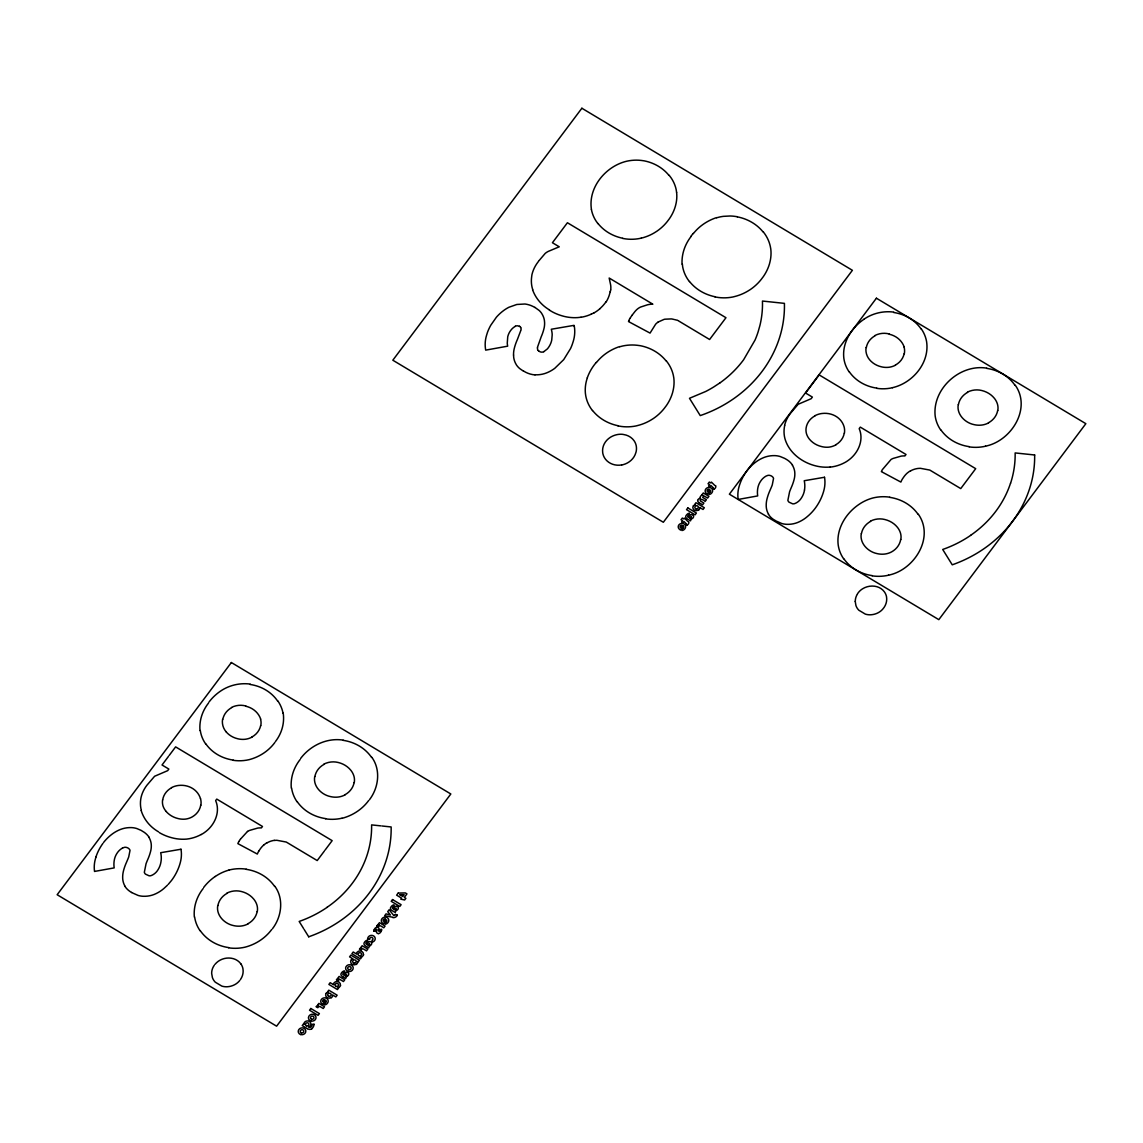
<?xml version="1.0" encoding="UTF-8"?>
<svg xmlns="http://www.w3.org/2000/svg" width="1143" height="1143" viewBox="0 0 1143 1143"><rect width="100%" height="100%" fill="white"/><g stroke="black" fill="none" stroke-linecap="round" stroke-linejoin="round"><path stroke-width="1.5" d="M217.756 905.556C215.956 915.243 224.471 923.715 233.429 925.559A20.503 18.474 -10.8 0 0 240.873 926.073A17.745 15.988 -10.8 0 0 248.06 923.873M314.711 776.568C312.925 786.255 321.426 794.728 330.398 796.571A20.503 18.474 -10.8 0 0 337.828 797.085A17.745 15.988 -10.8 0 0 345.015 794.885M861.279 533.581C859.493 543.268 868.008 551.74 876.967 553.583A20.503 18.474 -10.8 0 0 884.396 554.098A17.745 15.988 -10.8 0 0 891.583 551.898A18.417 16.602 -10.8 0 0 900.684 539.539M958.248 404.593C956.462 414.28 964.963 422.753 973.936 424.596A20.503 18.474 -10.8 0 0 981.366 425.11A17.745 15.988 -10.8 0 0 988.552 422.91M610.705 289.779L610.762 289.379A20.317 18.302 -10.8 0 0 610.533 284.436L609.176 278.035L652.839 304.181A20.417 18.402 -10.8 0 0 647.467 304.81L640.666 307.024A13.159 11.859 -10.8 0 0 637.265 309.182L637.108 309.31A21.803 19.645 -10.8 0 0 634.779 311.753L632.308 314.939M610.662 290.022L610.276 291.751M520.779 330.541L517.379 339.528A58.722 52.907 -10.8 0 0 514.65 347.043L514.164 348.929A31.961 28.789 -10.8 0 0 513.536 355.044M628.779 320.754L628.521 321.569L650.053 333.099L655.653 324.169A17.074 15.388 -10.8 0 1 658.197 321.997M587.331 377.862L586.616 380.162A43.748 39.419 -10.8 0 0 585.373 393.121L585.759 395.878A40.291 36.305 -10.8 0 0 590.602 407.965L592.417 410.58M628.907 320.397L629.793 318.583M697.859 500.062L698.044 499.677A3.515 3.158 -10.8 0 1 698.459 499.134L698.573 499.02A2.272 2.043 -10.8 0 1 699.245 498.562A2.643 2.386 -10.8 0 1 700.445 498.319A2.1 1.9 -10.8 0 1 700.33 496.719L700.488 496.433A2.415 2.172 -10.8 0 1 702.788 495.09L702.031 494.662L703.288 492.976L708.917 496.362L707.617 498.091L704.431 496.191A1.757 1.586 -10.8 0 0 703.531 495.976L702.716 497.405L706.403 499.705L705.102 501.434C703.659 499.577 699.045 498.119 700.373 500.92A3.529 3.186 -10.8 0 0 700.816 501.22L703.888 503.063L702.588 504.792L699.102 502.706M238.858 841.519L240.401 839.233M258.875 850.949L260.533 848.535A23.603 21.274 -10.8 0 1 263.69 845.048M629.993 318.254L632.179 315.125M214.298 965.235L213.527 966.435A15.559 14.03 -10.8 0 0 211.669 973.45L212.398 977.536A14.302 12.887 -10.8 0 0 215.313 982.208L221.785 986.08A14.287 12.873 -10.8 0 0 227.728 986.723L229.272 986.523A17.616 15.873 -10.8 0 0 231.529 985.98A15.645 14.102 -10.8 0 0 238.801 981.58L239.744 980.48M606.104 301.709L605.133 303.009A48.077 43.32 -10.8 0 1 602.432 306.21L599.804 308.796M272.477 928.716C281.678 916.8 284.05 898.884 274.863 886.268M369.446 799.729C378.633 787.813 381.019 769.896 371.818 757.28M539.167 260.475L545.197 253.417A14.545 13.102 -10.8 0 1 548.369 251.36L559.241 246.802L552.426 242.73L567.414 222.742L725.962 317.711L709.603 339.5L677.913 320.511M690.929 236.301L693.187 233.429M538.667 261.147L538.096 261.918A36.462 32.847 -10.8 0 0 531.952 274.62L531.624 277.063A35.176 31.69 -10.8 0 0 532.109 287.479L532.767 289.765M240.516 839.091L247.517 831.447M168.478 756.395L162.035 764.996L168.85 769.068L167.65 770.668L154.605 776.268L146.933 785.212A34.919 31.461 -10.8 0 0 141.075 797.385A34.276 30.89 -10.8 0 0 141.346 810.458M169.178 755.466L175.622 746.879L332.156 840.648L325.041 850.149M324.341 851.078L317.211 860.565L286.264 842.048L276.877 840.291A34.804 31.361 -10.8 0 0 274.291 840.448M323.026 1004.297L325.884 1000.496A1.686 1.514 -10.8 0 1 325.255 1002.854M383.591 923.587L386.448 919.772A1.686 1.514 -10.8 0 1 385.82 922.13M680.428 529.881L683.285 526.066M707.431 493.89L710.289 490.076A1.686 1.514 -10.8 0 1 709.66 492.433M689.443 517.579L691.415 516.422M394.149 909.228L396.121 908.071M344.614 975.25L346.586 974.093M367.646 944.547L369.618 943.404M300.595 758.495C310.31 745.536 326.941 737.549 343.186 740.121M596.217 362.417L593.974 365.289A51.578 46.477 -10.8 0 0 587.288 377.847M168.321 884.282L171.564 880.41A57.979 52.235 -10.8 0 0 179.594 864.965L180.208 862.908A37.919 34.176 -10.8 0 0 181.008 849.235M351.33 959.863L351.573 959.634A2.215 2 -10.8 0 1 352.087 959.291A2.929 2.643 -10.8 0 1 353.073 958.977L349.572 956.848L350.858 955.119L359.416 960.249L358.23 961.835L357.488 961.406A2.186 1.972 -10.8 0 1 357.616 962.392A3.115 2.815 -10.8 0 1 356.187 964.492M167.507 885.139L163.763 888.611A33.033 29.775 -10.8 0 1 154.134 894.469A24.203 21.803 -10.8 0 1 143.189 896.269A20.002 18.031 -10.8 0 1 138.132 895.44L131.545 892.526M263.704 845.063L265.833 843.434A13.573 12.23 -10.8 0 1 267.176 842.677M719.761 382.991L713.746 386.948A107.342 96.712 -10.8 0 1 705.674 391.492L689.486 398.293L700.245 415.595L701.216 415.252A124.273 111.985 -10.8 0 0 784.427 304.295L784.441 303.366L762.452 301.052L762.481 302.366A108.428 97.698 -10.8 0 1 759.938 325.412L758.109 331.884A104.627 94.269 -10.8 0 1 755.052 340.043L743.664 359.688A105.742 95.283 -10.8 0 1 719.776 383.019M863.794 319.383C851.292 327.941 841.891 342.986 843.877 358.531A37.79 34.061 -10.8 0 0 849.063 371.775M658.211 322.012L664.054 319.397A14.73 13.273 -10.8 0 1 664.883 319.197L671.327 318.911A10.073 9.073 -10.8 0 1 672.813 319.183L673.913 319.44M372.318 940.189L372.232 942.132A3.8 3.429 -10.8 0 0 375.147 938.046A3.8 3.429 -10.8 0 0 370.803 935.445A3.8 3.429 -10.8 0 0 367.675 939.432L369.703 939.175M515.364 326.327L515.264 326.384A12.244 11.03 -10.8 0 0 514.664 326.741L514.35 326.941A13.387 12.059 -10.8 0 0 513.45 327.584L512.95 327.998A14.516 13.087 -10.8 0 0 511.678 329.241L510.764 330.356A18.974 17.088 -10.8 0 0 510.464 330.77L509.964 331.513A18.602 16.759 -10.8 0 0 508.164 335.285L508.021 335.742A18.717 16.859 -10.8 0 0 507.735 336.814L507.263 343.157A24.86 22.403 -10.8 0 0 507.492 345.086L507.663 346.172L485.689 350.129L485.504 349.029A37.619 33.904 -10.8 0 1 486.647 334.999L487.475 332.342A55.378 49.906 -10.8 0 1 490.79 325.212L496.405 317.197A46.234 41.662 -10.8 0 1 502.091 311.725L504.12 310.182A34.89 31.432 -10.8 0 1 509.006 307.224L516.85 304.467L524.994 304.009A24.303 21.888 -10.8 0 1 534.824 307.453M594.089 312.796L591.117 314.254M122.515 848.063L124.287 847.377A4.486 4.043 -10.8 0 1 126.387 847.406L127.43 847.749A6.758 6.086 -10.8 0 1 128.43 848.32L129.23 849.006A4.258 3.829 -10.8 0 1 130.016 850.406L128.73 856.893A96.212 86.697 -10.8 0 1 127.702 859.493L126.416 862.508A57.85 52.121 -10.8 0 0 123.601 870.394A30.918 27.861 -10.8 0 0 122.701 878.596A21.546 19.417 -10.8 0 0 124.987 886.225M543.711 351.615L543.854 351.544A12.787 11.516 -10.8 0 0 544.268 351.315L547.254 349.001A11.801 10.63 -10.8 0 0 547.64 348.572L548.111 347.986A21.931 19.774 -10.8 0 0 551.74 340.043L552.183 334.842A25.36 22.846 -10.8 0 0 551.598 330.398L551.312 329.241L574.029 325.355L574.229 326.427M394.521 915.357L395.078 914.914A2.4 2.172 -10.8 0 0 395.392 914.3L397.092 915.043M716.661 217.784L719.619 217.013A38.905 35.047 -10.8 0 1 723.49 216.341L730.091 215.998A43.005 38.748 -10.8 0 1 733.892 216.241L737.292 216.713M619.692 346.772L622.649 346A40.719 36.69 -10.8 0 1 637.151 345.272L640.337 345.7A45.349 40.862 -10.8 0 1 666.012 360.817M892.512 387.663C912.786 383.048 930.016 362.588 926.53 341.271A38.891 35.033 -10.8 0 0 921.315 328.884M985.509 446.17C1011.084 441.112 1031.686 408.737 1015.355 385.305M888.554 575.158C914.114 570.1 934.731 537.724 918.4 514.293M641.252 238.144L639.951 238.43A39.562 35.662 -10.8 0 1 625.95 238.944L622.635 238.43M621.749 464.972L623.121 464.672A17.645 15.902 -10.8 0 0 635.822 452.728L636.108 451.799A18.088 16.288 -10.8 0 0 636.294 446.199L636.18 445.613A16.331 14.716 -10.8 0 0 634.679 441.698L634.022 440.655A16.073 14.488 -10.8 0 0 623.735 434.54L622.478 434.326A16.959 15.273 -10.8 0 0 617.577 434.526L617.106 434.626A18.574 16.745 -10.8 0 0 611.091 436.869L610.348 437.312A17.359 15.645 -10.8 0 0 602.69 452.499L602.89 453.757A16.545 14.916 -10.8 0 0 621.635 464.944M94.626 871.423L114.186 867.894A28.346 25.546 -10.8 0 1 114.314 859.993A20.145 18.159 -10.8 0 1 117.658 852.349A15.545 14.002 -10.8 0 1 122.501 848.035M373.89 931.259L375.661 930.931A2.543 2.286 -10.8 0 1 375.661 930.231M824.46 477.274L804.229 480.732A28.461 25.646 -10.8 0 1 804.472 490.047M180.937 849.249L160.692 852.707A28.461 25.646 -10.8 0 1 160.934 862.022A23.303 21.003 -10.8 0 1 157.02 871.195A13.873 12.502 -10.8 0 1 152.348 875.067L150.905 875.667A4.758 4.286 -10.8 0 1 149.061 875.781L145.49 874.138A4.958 4.458 -10.8 0 1 144.332 872.309L146.061 863.679A114.986 103.613 -10.8 0 1 147.618 859.836L147.976 858.993A59.436 53.55 -10.8 0 0 150.519 851.706A25.26 22.76 -10.8 0 0 151.19 843.777A20.745 18.688 -10.8 0 0 148.861 837.176M580.987 317.24L577.715 317.597A40.462 36.462 -10.8 0 1 566.814 316.968L564.885 316.568M314.054 1024.271L312.082 1024.342A3.343 3.015 -10.8 0 1 311.982 1025.5A3.486 3.143 -10.8 0 1 311.196 1026.857L310.21 1027.371A1.743 1.572 -10.8 0 1 309.51 1027.343L308.453 1026.843A2.615 2.357 -10.8 0 0 310.382 1025.657A3.529 3.172 -10.8 0 0 309.31 1021.385A3.529 3.172 -10.8 0 0 304.538 1022.313A3.072 2.772 -10.8 0 0 304.081 1023.228A2.186 1.972 -10.8 0 0 304.195 1024.357L303.466 1023.942L302.238 1025.585L307.338 1028.643M535.038 374.79L537.61 374.79A25.046 22.574 -10.8 0 0 545.811 373.189L547.511 372.518A33.69 30.347 -10.8 0 0 554.755 368.332L563.713 359.631L570.543 348.572A59.693 53.778 -10.8 0 0 572.229 344.486L573.186 341.586A39.791 35.862 -10.8 0 0 574.343 326.412M1034.686 454.985L1015.141 452.928A109.728 98.87 -10.8 0 1 1010.583 483.246M380.776 825.86L371.604 824.903A109.728 98.87 -10.8 0 1 367.046 855.221A106.899 96.312 -10.8 0 1 327.069 907.313M381.976 825.989L391.149 826.96A123.044 110.871 -10.8 0 1 308.71 936.789M986.723 368.146C959.949 363.76 932.217 388.82 935.174 416.023A39.162 35.29 -10.8 0 0 940.532 429.725M392.906 917.257L384.662 915.729L386.034 913.886L390.435 915.014L387.72 911.643L389.163 909.728L393.649 915.357A2.029 1.829 -10.8 0 0 394.435 915.386M715.004 296.937L718.433 297.494A40.934 36.89 -10.8 0 0 732.906 296.98L734.249 296.637A44.648 40.234 -10.8 0 0 747.722 291.165L750.408 289.493A48.735 43.92 -10.8 0 0 761.167 279.492L763.367 276.563A48.92 44.091 -10.8 0 0 769.425 264.076L769.925 262.133A43.848 39.505 -10.8 0 0 770.796 249.074L770.296 246.345A41.748 37.619 -10.8 0 0 765.081 234.301L763.181 231.686M674.456 319.554L677.456 320.297M618.034 425.925L621.463 426.482A40.919 36.862 -10.8 0 0 635.937 425.968L637.28 425.625A44.634 40.219 -10.8 0 0 650.767 420.153L653.439 418.481A48.72 43.891 -10.8 0 0 664.197 408.48L666.412 405.551A48.892 44.063 -10.8 0 0 672.527 392.821L672.898 391.363A43.991 39.648 -10.8 0 0 673.827 378.062L673.341 375.333A41.748 37.619 -10.8 0 0 668.112 363.288L666.212 360.674M564.413 316.454L562.399 315.925A49.635 44.72 -10.8 0 1 552.469 311.939L549.383 310.139M376.719 926.087L378.404 926.987A2.372 2.129 -10.8 0 1 378.676 926.516A1.643 1.472 -10.8 0 1 380.905 926.016L383.777 927.787L385.077 926.059L379.447 922.672L378.19 924.344L379.005 924.83M359.416 949.147L361.102 950.047A2.372 2.129 -10.8 0 1 361.374 949.576A1.643 1.472 -10.8 0 1 363.603 949.09L366.474 950.847L367.775 949.119L362.145 945.732L360.888 947.404L361.702 947.89A2.257 2.043 -10.8 0 0 360.559 948.061A1.972 1.772 -10.8 0 0 359.645 948.747M336.385 979.837L338.071 980.751A2.372 2.129 -10.8 0 1 338.342 980.265M316.154 1006.812L317.84 1007.712A2.372 2.129 -10.8 0 1 318.125 1007.24A1.643 1.472 -10.8 0 1 320.34 1006.74L323.226 1008.497L324.512 1006.769L318.883 1003.397L317.625 1005.054L318.44 1005.554A2.257 2.043 -10.8 0 0 317.297 1005.711A1.972 1.772 -10.8 0 0 316.397 1006.411M523.423 371.146L519.851 368.675A20.06 18.074 -10.8 0 1 516.493 365.017L515.493 363.217A22.603 20.374 -10.8 0 1 513.707 357.43L513.55 355.044M775.083 520.551L781.669 523.48A20.002 18.031 -10.8 0 0 786.727 524.323A24.203 21.803 -10.8 0 0 797.671 522.494A33.033 29.775 -10.8 0 0 807.287 516.622A50.706 45.691 -10.8 0 0 815.102 508.435A57.979 52.235 -10.8 0 0 823.131 492.99L823.746 490.933A37.919 34.176 -10.8 0 0 824.546 477.26M534.881 307.367L539.139 310.453A19.102 17.216 -10.8 0 1 541.568 313.225L542.554 314.925A21.846 19.688 -10.8 0 1 544.382 320.297L544.582 322.369A26.36 23.76 -10.8 0 1 544.125 327.984L543.668 329.813A60.465 54.478 -10.8 0 1 541.211 336.771L537.596 346.929A7.901 7.115 -10.8 0 0 537.467 347.843M695.43 504.777L694.744 504.363L695.973 502.72L704.331 507.735L703.031 509.464L699.687 507.463A2.572 2.315 -10.8 0 1 699.316 509.392A3.143 2.829 -10.8 0 1 698.373 510.364M691.129 518.908L690.543 520.851L687.7 519.151A6.872 6.186 -10.8 0 1 686.457 518.236A2.543 2.3 -10.8 0 1 685.8 516.165A4.701 4.229 -10.8 0 1 686.543 514.964A4.858 4.386 -10.8 0 1 687.715 513.836A4 3.615 -10.8 0 1 689.243 513.178L689.6 514.664A3.015 2.715 -10.8 0 0 688.758 515.007A2.2 1.986 -10.8 0 0 687.972 515.707A1.514 1.357 -10.8 0 0 687.729 516.407L688.143 517.05M680.199 529.766L679.971 529.623A3.758 3.386 -10.8 0 1 678.742 525.066A3.758 3.386 -10.8 0 1 683.971 523.923A3.758 3.386 -10.8 0 1 684.957 528.652A5.315 4.786 -10.8 0 1 684.543 529.18L684.371 529.338A3.458 3.115 -10.8 0 1 681.857 530.495L681.942 528.766A1.829 1.643 -10.8 0 0 682.714 528.566M395.835 910.557L395.249 912.5L392.406 910.8A6.872 6.186 -10.8 0 1 391.163 909.885A2.543 2.3 -10.8 0 1 390.506 907.813A4.701 4.229 -10.8 0 1 391.249 906.613A4.858 4.386 -10.8 0 1 392.42 905.485A4 3.615 -10.8 0 1 393.949 904.827L394.292 906.313A3.015 2.715 -10.8 0 0 393.449 906.656A2.2 1.986 -10.8 0 0 392.678 907.356A1.514 1.357 -10.8 0 0 392.435 908.056L392.849 908.699A14.716 13.259 -10.8 0 1 393.892 907.628M360.931 956.82L361.659 957.262L360.474 958.863L351.915 953.733L353.201 952.005L356.73 954.105A2.929 2.643 -10.8 0 1 356.702 953.162A2.215 2 -10.8 0 1 356.845 952.605L356.987 952.319A3.6 3.243 -10.8 0 1 363.403 954.534M342.871 976.822L345.715 978.522L346.3 976.579A1.672 1.514 -10.8 0 0 347.201 976.336M338.671 978.579L337.857 978.094L339.114 976.436L344.743 979.808L343.443 981.537L340.557 979.808A1.643 1.472 -10.8 0 0 338.314 980.251M519.508 326.455L519.536 326.469A4.072 3.672 -10.8 0 0 515.307 326.212M714.246 489.19L712.903 488.347A1.872 1.686 -10.8 0 0 713.375 487.89L710.932 485.489L710.003 486.718L708.603 485.889L709.532 484.646L708.046 483.76L709.332 482.06L710.803 482.946L711.432 482.117L714.575 485.218A3.8 3.429 -10.8 0 1 715.318 485.804M687.257 525.18L685.914 524.337A1.872 1.686 -10.8 0 0 686.371 523.88L683.928 521.479L683 522.708L681.614 521.88L682.528 520.636L681.057 519.751L682.328 518.05L683.8 518.936L684.428 518.108L687.572 521.208A3.8 3.429 -10.8 0 1 688.329 521.794M366.346 944.018L365.931 943.375A1.514 1.357 -10.8 0 1 366.174 942.689A2.2 1.986 -10.8 0 1 366.946 941.975A3.015 2.715 -10.8 0 1 367.789 941.632L367.446 940.16A4 3.615 -10.8 0 0 365.917 940.803A4.858 4.386 -10.8 0 0 364.731 941.932A4.701 4.229 -10.8 0 0 364.046 943.146A2.543 2.3 -10.8 0 0 364.674 945.19A6.872 6.186 -10.8 0 0 365.903 946.118L368.746 947.833L369.332 945.89A1.672 1.514 -10.8 0 0 370.218 945.632M343.314 974.722L342.9 974.079A1.514 1.357 -10.8 0 1 343.143 973.379A2.2 1.986 -10.8 0 1 343.914 972.679A3.015 2.715 -10.8 0 1 344.757 972.322L344.414 970.85A4 3.615 -10.8 0 0 342.886 971.507A4.858 4.386 -10.8 0 0 341.7 972.622A4.701 4.229 -10.8 0 0 341.014 973.85A2.543 2.3 -10.8 0 0 341.643 975.893A6.872 6.186 -10.8 0 0 342.871 976.808M669.226 175.322L671.098 177.837A40.362 36.376 -10.8 0 1 676.156 189.495L676.585 192.338M689.386 281.592L687.543 278.992A40.319 36.333 -10.8 0 1 682.685 266.891L682.357 264.133M597.875 223.585L596.132 221.156A39.005 35.147 -10.8 0 1 591.388 209.369M303.652 928.659L299.166 921.444A109.699 98.841 -10.8 0 0 327.112 907.356M304.238 929.616L308.724 936.817M591.417 209.355C588.002 187.223 606.047 165.864 627.107 161.134A39.405 35.504 -10.8 0 1 641.123 160.42L644.195 160.849A43.863 39.534 -10.8 0 1 669.026 175.465M855.221 601.375L855.936 605.561A14.302 12.887 -10.8 0 0 858.85 610.233L865.322 614.105A14.287 12.873 -10.8 0 0 871.266 614.748L872.809 614.548A17.616 15.873 -10.8 0 0 875.138 613.991L875.881 613.748A15.516 13.973 -10.8 0 0 882.153 609.776L882.667 609.219A16.916 15.245 -10.8 0 0 886.525 596.803A15.188 13.687 -10.8 0 0 884.368 591.831A14.816 13.359 -10.8 0 0 874.624 586.216A16.616 14.973 -10.8 0 0 862.479 588.859A16.073 14.488 -10.8 0 0 857.35 594.046M876.767 388.12A41.948 37.805 -10.8 0 1 849.22 371.675M892.526 387.72A38.433 34.633 -10.8 0 1 876.724 388.334M893.64 312.482A41.934 37.79 -10.8 0 1 921.115 328.998M863.765 319.34A39.119 35.247 -10.8 0 1 893.712 312.096M866.065 347.486A18.759 16.902 -10.8 0 0 869.552 359.702A22.646 20.403 -10.8 0 0 881.324 366.803A19.802 17.845 -10.8 0 0 888.511 367.317A17.131 15.445 -10.8 0 0 895.455 365.188M866.337 347.515A17.817 16.045 -10.8 0 1 875.195 335.685M875.052 335.442A18.174 16.373 -10.8 0 1 889.354 334.013M889.297 334.227A22.131 19.945 -10.8 0 1 904.213 347.086M904.084 347.129A17.116 15.416 -10.8 0 1 904.313 353.701M904.156 353.673A17.788 16.031 -10.8 0 1 895.383 365.074M784.698 425.425A34.276 30.89 -10.8 0 0 784.884 438.483C788.784 452.528 801.772 462.386 815.502 465.83A39.719 35.79 -10.8 0 0 830.147 467.044M784.598 425.41A34.919 31.461 -10.8 0 1 790.527 413.266L798.143 404.293L811.173 398.693L812.373 397.092L805.572 393.021L819.16 374.904L975.693 468.673L960.749 488.59L929.802 470.073L920.415 468.316A34.804 31.361 -10.8 0 0 917.829 468.473A19.36 17.445 -10.8 0 0 910.757 470.773M910.714 470.702A13.573 12.23 -10.8 0 0 909.371 471.459L907.228 473.088A23.603 21.274 -10.8 0 0 904.084 476.56L902.413 478.974A21.903 19.731 -10.8 0 0 900.87 482.075L881.396 471.645A12.159 10.959 -10.8 0 1 882.425 469.559L891.054 459.472A11.059 9.958 -10.8 0 1 893.226 458.4L901.255 456.1A17.516 15.788 -10.8 0 1 904.927 455.943L906.013 454.485L860.308 427.125L859.179 428.625C864.279 440.369 857.936 453.7 847.963 460.586A25.732 23.189 -10.8 0 1 844.791 462.558A35.647 32.118 -10.8 0 1 830.147 467.13M835.947 444.813A16.945 15.273 -10.8 0 1 828.704 447.17A19.717 17.774 -10.8 0 1 821.574 446.57A23.274 20.974 -10.8 0 1 809.701 439.498A19.031 17.145 -10.8 0 1 806.529 433.883A17.416 15.702 -10.8 0 1 806.129 427.882A17.616 15.873 -10.8 0 1 815.116 415.781M844.248 433.226A17.602 15.859 -10.8 0 1 835.876 444.713M844.406 433.254A18.788 16.931 -10.8 0 0 844.063 426.682A20.717 18.674 -10.8 0 0 821.974 413.495A18.788 16.931 -10.8 0 0 815.03 415.652M768.525 514.25A21.546 19.417 -10.8 0 1 766.239 506.62A30.918 27.861 -10.8 0 1 767.139 498.419A57.85 52.121 -10.8 0 1 769.939 490.533L771.239 487.518A96.212 86.697 -10.8 0 0 772.268 484.918L773.54 478.431A4.258 3.829 -10.8 0 0 772.754 477.031L771.968 476.345A6.758 6.086 -10.8 0 0 770.968 475.774L769.925 475.431A4.486 4.043 -10.8 0 0 767.825 475.402L766.053 476.088A15.545 14.002 -10.8 0 0 761.209 480.389A20.145 18.159 -10.8 0 0 757.823 488.018A28.346 25.546 -10.8 0 0 757.695 495.919L738.164 499.448A36.819 33.176 -10.8 0 1 739.578 484.946A54.121 48.763 -10.8 0 1 746.908 470.802A44.277 39.891 -10.8 0 1 754.48 463.058A33.69 30.361 -10.8 0 1 763.995 457.471A24.946 22.474 -10.8 0 1 774.754 455.628A19.374 17.459 -10.8 0 1 780.383 456.6L784.612 458.372A30.732 27.689 -10.8 0 1 786.027 459.172A20.26 18.259 -10.8 0 1 792.528 465.13M775.14 520.479A20.317 18.302 -10.8 0 1 768.425 514.307M804.515 490.061A23.303 21.003 -10.8 0 1 800.557 499.22A13.873 12.502 -10.8 0 1 795.885 503.091L794.442 503.692A4.758 4.286 -10.8 0 1 792.599 503.806L789.027 502.163A4.958 4.458 -10.8 0 1 787.87 500.334L789.599 491.704A114.986 103.613 -10.8 0 1 791.156 487.861L791.513 487.018A59.436 53.55 -10.8 0 0 794.056 479.731A25.26 22.76 -10.8 0 0 794.728 471.802A20.745 18.688 -10.8 0 0 792.399 465.201M969.207 446.642A43.434 39.133 -10.8 0 1 940.703 429.625M985.523 446.227A39.805 35.862 -10.8 0 1 969.164 446.87M986.666 368.36A43.391 39.105 -10.8 0 1 1015.113 385.448M958.42 404.608A18.445 16.616 -10.8 0 1 967.592 392.378M967.449 392.135A18.688 16.845 -10.8 0 1 981.794 390.52A24.074 21.703 -10.8 0 1 994.281 398.193A20.488 18.459 -10.8 0 1 997.482 404.208A17.716 15.959 -10.8 0 1 997.81 410.58M997.653 410.551A18.417 16.602 -10.8 0 1 988.481 422.781M872.252 575.629A43.42 39.133 -10.8 0 1 843.734 558.613M888.554 575.2A39.791 35.847 -10.8 0 1 872.195 575.858M889.711 497.348A43.391 39.105 -10.8 0 1 918.158 514.436M889.74 497.176A39.534 35.619 -10.8 0 0 872.58 498.062A41.519 37.405 -10.8 0 0 858.85 504.506C845.863 513.293 836.162 528.923 838.205 545.011A39.133 35.262 -10.8 0 0 843.563 558.713M861.451 533.595A18.417 16.602 -10.8 0 1 870.623 521.365M870.48 521.122A18.688 16.831 -10.8 0 1 884.825 519.508A24.046 21.674 -10.8 0 1 897.312 527.18A20.517 18.488 -10.8 0 1 900.513 533.195A17.716 15.973 -10.8 0 1 900.841 539.567M855.293 601.418A15.516 13.973 -10.8 0 1 857.036 594.717M1034.644 454.985A123.044 110.871 -10.8 0 1 952.248 564.813L942.704 549.469A109.699 98.841 -10.8 0 0 970.65 535.381M1010.512 483.232A106.899 96.312 -10.8 0 1 970.607 535.338M217.913 905.57A18.417 16.602 -10.8 0 1 227.086 893.34M226.943 893.097A18.688 16.831 -10.8 0 1 241.287 891.483A24.046 21.674 -10.8 0 1 253.775 899.155A20.517 18.488 -10.8 0 1 256.975 905.17A17.716 15.973 -10.8 0 1 257.304 911.543M257.146 911.514A18.417 16.602 -10.8 0 1 247.974 923.744M314.882 776.583A18.445 16.616 -10.8 0 1 324.055 764.353M323.912 764.11A18.688 16.845 -10.8 0 1 338.257 762.495A24.074 21.703 -10.8 0 1 350.744 770.168A20.488 18.459 -10.8 0 1 353.944 776.183A17.716 15.959 -10.8 0 1 354.273 782.555M354.116 782.526A18.417 16.602 -10.8 0 1 344.943 794.756M166.164 811.473A23.274 20.974 -10.8 0 0 178.037 818.545A19.717 17.774 -10.8 0 0 185.166 819.145A16.945 15.273 -10.8 0 0 192.41 816.788A17.602 15.859 -10.8 0 0 200.725 805.201M200.525 798.657A18.788 16.931 -10.8 0 1 200.868 805.229M200.468 798.671A20.717 18.674 -10.8 0 0 178.437 785.47A18.788 16.931 -10.8 0 0 171.493 787.627M162.706 799.871A17.616 15.873 -10.8 0 1 171.579 787.756M162.592 799.857A17.416 15.702 -10.8 0 0 162.978 805.858A19.031 17.145 -10.8 0 0 166.192 811.459M226 731.691A22.646 20.403 -10.8 0 0 237.801 738.778A19.802 17.845 -10.8 0 0 244.973 739.292A17.131 15.445 -10.8 0 0 251.917 737.164M226.014 731.677A18.759 16.902 -10.8 0 1 222.528 719.461M222.799 719.49A17.817 16.045 -10.8 0 1 231.658 707.66M231.515 707.417A18.174 16.373 -10.8 0 1 245.816 705.988M245.759 706.203A22.131 19.945 -10.8 0 1 260.675 719.061M260.547 719.104A17.116 15.416 -10.8 0 1 260.775 725.676M260.633 725.648A17.788 16.031 -10.8 0 1 251.846 737.049M622.692 238.244A43.92 39.576 -10.8 0 1 598.003 223.499M641.252 238.158A43.191 38.919 -10.8 0 0 654.296 232.843L656.882 231.215A47.134 42.477 -10.8 0 0 667.283 221.542L669.412 218.713A47.292 42.605 -10.8 0 0 675.327 206.412L675.699 204.997A42.548 38.333 -10.8 0 0 676.613 192.338M715.061 296.751A45.434 40.934 -10.8 0 1 689.529 281.507M737.264 216.841A45.363 40.877 -10.8 0 1 762.981 231.829M693.372 233.558A46.934 42.291 -10.8 0 1 716.59 217.599M682.057 264.162A47.677 42.963 -10.8 0 1 691.129 236.43M549.512 309.953A44.248 39.862 -10.8 0 1 532.609 289.808M610.133 291.736A33.447 30.147 -10.8 0 1 606.247 301.781M599.804 308.781A29.418 26.503 -10.8 0 1 594.103 312.825M591.102 314.239A35.862 32.318 -10.8 0 1 580.987 317.283M520.894 327.898A3.943 3.558 -10.8 0 1 521.008 329.784M519.665 326.327A3.943 3.558 -10.8 0 1 520.708 327.469M534.967 374.918A24.432 22.017 -10.8 0 1 523.623 371.061M543.782 351.744A4.315 3.886 -10.8 0 1 539.239 351.315M538.967 351.144A4.301 3.872 -10.8 0 1 538.282 350.544M538.039 350.372A4.558 4.101 -10.8 0 1 537.51 347.858M618.092 425.739A45.42 40.934 -10.8 0 1 592.574 410.494M596.417 362.545A46.934 42.291 -10.8 0 1 619.62 346.586M200.011 730.548A44.72 40.291 -10.8 0 1 208.526 703.045M205.526 743.75A37.79 34.061 -10.8 0 1 200.296 730.52M233.229 760.095A41.948 37.805 -10.8 0 1 205.683 743.65M233.186 760.309A38.433 34.633 -10.8 0 0 248.988 759.695A44.291 39.919 -10.8 0 0 274.706 742.693M283.221 713.203A43.748 39.419 -10.8 0 1 275.334 741.707M277.792 700.859A38.891 35.033 -10.8 0 1 283.05 713.232M250.103 684.457A41.934 37.79 -10.8 0 1 277.578 700.973M250.174 684.071A39.119 35.247 -10.8 0 0 220.228 691.315A48.363 43.577 -10.8 0 0 209.04 702.002M158.62 831.89A43.077 38.805 -10.8 0 1 141.16 810.501M267.219 842.748A19.36 17.445 -10.8 0 1 274.277 840.348M258.875 850.949A21.903 19.731 -10.8 0 0 257.332 854.05L237.858 843.62A12.159 10.959 -10.8 0 1 238.887 841.534M247.517 831.447A11.059 9.958 -10.8 0 1 249.688 830.375L257.718 828.075A17.516 15.788 -10.8 0 1 261.39 827.918L262.476 826.46L216.77 799.1L215.641 800.6C220.713 812.344 214.427 825.675 204.426 832.561A25.732 23.189 -10.8 0 1 201.254 834.533M201.225 834.476A35.647 32.118 -10.8 0 1 186.609 839.105A39.705 35.776 -10.8 0 1 172.007 837.805A48.692 43.877 -10.8 0 1 159.463 832.704M194.339 917.015A46.263 41.691 -10.8 0 1 203.154 888.54M200.039 930.688A39.133 35.262 -10.8 0 1 194.624 916.986M228.714 947.604A43.42 39.133 -10.8 0 1 200.211 930.588M228.657 947.833A39.791 35.847 -10.8 0 0 245.031 947.176A45.849 41.305 -10.8 0 0 271.648 929.573M246.174 869.323A43.391 39.105 -10.8 0 1 274.62 886.411M229.043 870.037A39.534 35.619 -10.8 0 1 246.216 869.151M215.313 876.481A41.519 37.405 -10.8 0 1 229.043 870.066M203.654 887.482A50.049 45.106 -10.8 0 1 215.27 876.438M240.444 979.537A16.745 15.088 -10.8 0 0 242.945 968.778A15.188 13.687 -10.8 0 0 240.83 963.806M240.816 963.806A14.816 13.359 -10.8 0 0 231.086 958.191A16.316 14.702 -10.8 0 0 215.027 964.321M95.969 856.893A54.107 48.749 -10.8 0 1 103.027 843.248M94.526 871.437A36.819 33.176 -10.8 0 1 96.041 856.921M131.602 892.454A20.317 18.302 -10.8 0 1 124.887 886.282M148.99 837.105A20.26 18.259 -10.8 0 0 142.432 831.218A30.732 27.689 -10.8 0 0 141.075 830.347L136.846 828.561A19.374 17.459 -10.8 0 0 131.231 827.603A24.946 22.474 -10.8 0 0 120.458 829.447A33.69 30.361 -10.8 0 0 110.942 835.033A44.42 40.034 -10.8 0 0 103.713 842.305M343.143 740.335A43.391 39.105 -10.8 0 1 371.575 757.423M291.294 788.027A46.263 41.691 -10.8 0 1 300.109 759.552M296.994 801.7A39.162 35.29 -10.8 0 1 291.594 787.998M325.669 818.617A43.434 39.133 -10.8 0 1 297.166 801.6M341.986 818.202A39.805 35.862 -10.8 0 1 325.626 818.845M368.618 800.586A45.849 41.305 -10.8 0 1 342.028 818.331M715.718 485.689A3.129 2.815 -10.8 0 1 714.161 489.047M706.888 493.762A3.758 3.386 -10.8 0 1 705.745 489.075A3.758 3.386 -10.8 0 1 710.975 487.932A3.758 3.386 -10.8 0 1 711.96 492.662A5.315 4.786 -10.8 0 1 711.532 493.19L711.375 493.362A3.458 3.115 -10.8 0 1 708.86 494.505L708.946 492.776A1.829 1.643 -10.8 0 0 709.717 492.576M699.145 502.649A2.972 2.686 -10.8 0 1 697.63 500.448M698.244 510.178A3.6 3.243 -10.8 0 1 693.372 505.82M695.401 504.806A2.843 2.572 -10.8 0 0 694.315 505.135A2.615 2.357 -10.8 0 0 693.415 505.849M691.501 517.565A1.486 1.329 -10.8 0 1 689.415 517.979M691.158 518.893A1.672 1.514 -10.8 0 0 692.029 518.665A2.729 2.457 -10.8 0 0 693.444 515.522M693.387 515.55A1.886 1.7 -10.8 0 0 692.901 515.022A2.8 2.515 -10.8 0 0 692.515 514.779L692.058 514.621A1.514 1.372 -10.8 0 0 691.458 514.593A2.715 2.443 -10.8 0 0 690.286 515.05A5.615 5.058 -10.8 0 0 689.186 515.979A14.716 13.259 -10.8 0 0 688.243 517.107M688.715 521.679A3.129 2.815 -10.8 0 1 687.172 525.037M683.343 526.023A1.686 1.514 -10.8 0 1 682.657 528.423M396.207 909.214A1.486 1.329 -10.8 0 1 394.121 909.628M395.849 910.528A1.672 1.514 -10.8 0 0 396.735 910.314A2.729 2.457 -10.8 0 0 398.15 907.171A1.886 1.7 -10.8 0 0 397.607 906.67A2.8 2.515 -10.8 0 0 397.221 906.428L396.764 906.27A1.514 1.372 -10.8 0 0 396.15 906.242A2.715 2.443 -10.8 0 0 394.978 906.699A5.615 5.058 -10.8 0 0 393.892 907.628M397.378 915.129A4.129 3.715 -10.8 0 1 392.835 917.629M383.048 923.458A3.758 3.386 -10.8 0 1 381.905 918.772A3.758 3.386 -10.8 0 1 387.134 917.629A3.758 3.386 -10.8 0 1 388.12 922.358A5.315 4.786 -10.8 0 1 387.691 922.872L387.534 923.044A3.458 3.115 -10.8 0 1 385.02 924.201L385.105 922.472A1.829 1.643 -10.8 0 0 385.877 922.258M376.947 925.687A1.972 1.772 -10.8 0 1 377.862 924.987A2.257 2.043 -10.8 0 1 378.99 924.844M373.89 931.259A3.315 2.986 -10.8 0 1 374.018 929.945M374.247 929.959A3.543 3.186 -10.8 0 1 377.161 927.116M377.19 927.302A1.872 1.686 -10.8 0 1 377.947 927.487A2.015 1.815 -10.8 0 1 378.804 928.159A2.072 1.872 -10.8 0 1 378.919 929.473A5.372 4.843 -10.8 0 1 378.704 930.131M378.704 930.131A7.315 6.587 -10.8 0 0 378.376 930.988L379.519 931.231A2.1 1.886 -10.8 0 0 379.876 930.402A2.557 2.3 -10.8 0 0 379.847 929.573L381.676 929.259A3.515 3.172 -10.8 0 1 381.548 930.673M381.276 930.659A3.743 3.372 -10.8 0 1 378.319 933.717M378.276 933.502A1.9 1.714 -10.8 0 1 377.619 933.36A2.843 2.557 -10.8 0 1 377.119 933.102A1.829 1.643 -10.8 0 1 376.619 932.588A2.343 2.115 -10.8 0 1 376.518 931.174A5.215 4.701 -10.8 0 1 376.761 930.445A8.272 7.458 -10.8 0 0 377.09 929.588L376.404 929.145A1.614 1.457 -10.8 0 0 375.69 930.231M369.589 939.189A1.7 1.529 -10.8 0 1 370.775 937.46A1.7 1.529 -10.8 0 1 372.789 938.174A1.7 1.529 -10.8 0 1 372.261 940.132M369.703 944.532A1.486 1.329 -10.8 0 1 367.617 944.961M370.175 945.532A2.729 2.457 -10.8 0 0 371.646 942.504A1.886 1.7 -10.8 0 0 371.104 942.003A2.8 2.515 -10.8 0 0 370.718 941.761L370.261 941.589A1.514 1.372 -10.8 0 0 369.646 941.561A2.715 2.443 -10.8 0 0 368.475 942.018A5.615 5.058 -10.8 0 0 367.389 942.946A14.716 13.259 -10.8 0 0 366.432 944.075M363.631 954.562A3.115 2.815 -10.8 0 1 361.988 956.534A2.186 1.972 -10.8 0 1 360.945 956.805M356.073 964.321A3.6 3.243 -10.8 0 1 351.287 959.834M346.672 975.222A1.486 1.329 -10.8 0 1 344.586 975.651M347.143 976.222A2.729 2.457 -10.8 0 0 348.615 973.193A1.886 1.7 -10.8 0 0 348.072 972.693A2.8 2.515 -10.8 0 0 347.686 972.45L347.229 972.279A1.514 1.372 -10.8 0 0 346.615 972.25A2.715 2.443 -10.8 0 0 345.443 972.722M345.443 972.707A5.615 5.058 -10.8 0 0 344.357 973.65A14.716 13.259 -10.8 0 0 343.4 974.765M336.628 979.451A1.972 1.772 -10.8 0 1 337.528 978.751A2.257 2.043 -10.8 0 1 338.657 978.608M340.371 985.237A3.6 3.243 -10.8 0 0 333.913 982.98L333.813 983.294A2.215 2 -10.8 0 0 333.656 983.852A2.929 2.643 -10.8 0 0 333.699 984.78L330.17 982.694L328.884 984.423L337.442 989.552L338.628 987.966L337.899 987.523A2.186 1.972 -10.8 0 0 338.971 987.252A3.115 2.815 -10.8 0 0 340.6 985.266M331.07 997.639A3.6 3.243 -10.8 0 1 326.198 993.281M331.199 997.825A3.143 2.829 -10.8 0 0 332.156 996.867A2.572 2.315 -10.8 0 0 332.527 994.924L335.856 996.91L337.142 995.182L328.798 990.181L327.555 991.824L328.255 992.238A2.843 2.572 -10.8 0 0 327.127 992.595A2.615 2.357 -10.8 0 0 326.241 993.31M322.483 1004.183A3.758 3.386 -10.8 0 1 321.34 999.496A3.758 3.386 -10.8 0 1 326.569 998.353A3.758 3.386 -10.8 0 1 327.555 1003.068A5.315 4.786 -10.8 0 1 327.127 1003.597L326.969 1003.768A3.458 3.115 -10.8 0 1 324.455 1004.911L324.541 1003.197A1.829 1.643 -10.8 0 0 325.312 1002.982M311.868 1028.829A3.843 3.458 -10.8 0 1 307.381 1028.6M311.782 1028.671A6.101 5.501 -10.8 0 0 313.768 1025.7A5.201 4.686 -10.8 0 0 314.054 1024.271M581.873 108.242L392.821 360.216L663.34 522.265L852.392 270.305L581.873 108.242M231.357 662.526L57.15 894.726L276.606 1026.185L450.828 793.985L231.357 662.526M310.839 1008.483L309.524 1010.226L318.083 1015.355L319.397 1013.598L310.839 1008.483M392.549 899.57L391.235 901.327L399.793 906.442L401.107 904.699L392.549 899.57M398.221 893.054L396.635 895.169L401.55 898.112L400.764 899.155L404.636 899.984L405.879 898.327L404.322 897.398L406.951 893.883L405.351 892.926L398.221 893.054M687.843 507.921L686.529 509.678L695.087 514.807L696.401 513.05L687.843 507.921M399.821 894.669L402.765 896.483L404.122 894.683L399.821 894.669M324.726 999.811L323.055 1002.025A1.472 1.329 -10.8 0 1 324.712 999.825M385.291 919.086L383.619 921.315A1.472 1.329 -10.8 0 1 385.277 919.101M682.128 525.38L680.456 527.609A1.472 1.329 -10.8 0 1 682.114 525.409M709.131 489.39L707.46 491.619A1.472 1.329 -10.8 0 1 709.117 489.418M876.41 298.209L729.377 494.19L938.817 619.649L1085.85 423.682L876.41 298.209M695.987 508.821A1.743 1.572 -10.8 0 0 698.316 507.006A1.743 1.572 -10.8 0 0 695.487 506.135A1.743 1.572 -10.8 0 0 695.987 508.821M359.159 955.734A1.743 1.572 -10.8 0 0 361.545 953.976A1.743 1.572 -10.8 0 0 358.759 953.033A1.743 1.572 -10.8 0 0 359.159 955.734M353.801 962.963A1.743 1.572 -10.8 0 0 356.13 961.134A1.743 1.572 -10.8 0 0 353.301 960.291A1.743 1.572 -10.8 0 0 353.801 962.963M347.972 971.379A3.815 3.429 -10.8 0 0 353.187 967.55A3.815 3.429 -10.8 0 0 347.086 965.492A3.815 3.429 -10.8 0 0 347.972 971.379M348.729 969.621A1.743 1.572 -10.8 0 0 351.13 967.878A1.743 1.572 -10.8 0 0 348.344 966.921A1.743 1.572 -10.8 0 0 348.729 969.621M336.128 986.423A1.743 1.572 -10.8 0 0 338.514 984.68A1.743 1.572 -10.8 0 0 335.728 983.737A1.743 1.572 -10.8 0 0 336.128 986.423M328.798 996.282A1.743 1.572 -10.8 0 0 331.127 994.467A1.743 1.572 -10.8 0 0 328.312 993.596A1.743 1.572 -10.8 0 0 328.798 996.282M310.796 1020.928A3.815 3.429 -10.8 0 0 316.011 1017.099A3.815 3.429 -10.8 0 0 309.91 1015.041A3.815 3.429 -10.8 0 0 310.796 1020.928M311.553 1019.17A1.743 1.572 -10.8 0 0 313.954 1017.427A1.743 1.572 -10.8 0 0 311.167 1016.47A1.743 1.572 -10.8 0 0 311.553 1019.17M306.538 1025.814A1.729 1.557 -10.8 0 0 308.91 1024.085A1.729 1.557 -10.8 0 0 306.153 1023.142A1.729 1.557 -10.8 0 0 306.538 1025.814M300.595 1034.529A3.815 3.429 -10.8 0 0 305.795 1030.7A3.815 3.429 -10.8 0 0 299.709 1028.643A3.815 3.429 -10.8 0 0 300.595 1034.529M301.352 1032.772A1.743 1.572 -10.8 0 0 303.752 1031.029A1.743 1.572 -10.8 0 0 300.952 1030.072A1.743 1.572 -10.8 0 0 301.352 1032.772"/></g></svg>
